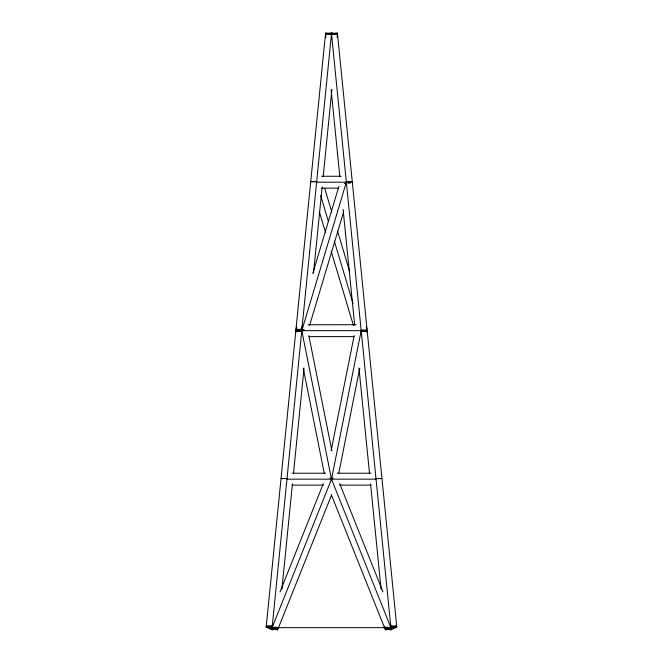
<?xml version="1.0" encoding="UTF-8"?>
<svg xmlns="http://www.w3.org/2000/svg" width="663" height="663" viewBox="0 0 663 663"><rect width="100%" height="100%" fill="white"/><g stroke="black" fill="none" stroke-linecap="round" stroke-linejoin="round"><path stroke-width="0.99" d="M275.476 626.991L278.012 628.151L272.103 629.85L266.186 627.132L325.591 33.15L331.558 33.158L337.409 34.335L337.102 37.401M301.798 331.848L295.889 330.108L301.798 328.972L302.104 325.898M272.161 627.057L266.195 627.049L272.045 628.226L278.012 628.234L272.161 627.057L301.856 330.091L303.811 330.489M331.558 33.158L301.798 330.091L295.889 330.091L301.856 330.091M272.103 629.85L272.302 627.803M281.899 589.324L292.449 483.849M293.477 473.606L304.027 368.139M313.549 272.899L322.152 186.891M323.179 176.656L331.881 89.621M331.127 450.724L354.166 335.561M331.616 478.595L361.31 330.099L367.02 331.831M338.743 473.258L359.752 368.197M296.701 326.992L296.112 328.972L303.77 330.481M312.745 273.537L338.876 186.427M301.963 330.141L346.517 181.654L350.197 183.154M309.571 325.458L343.724 211.621M280.001 591.91L323.304 483.659M331.649 494.78L277.615 629.85L272.302 627.132L331.707 478.653L329.801 478.081M331.351 494.78L385.385 629.85L390.698 627.132L396.416 625.441M393.756 626.792L385.385 629.85M384.78 626.104L384.988 628.234L387.524 626.991M384.988 628.234L390.955 628.226L396.805 627.049L390.839 627.057L384.988 628.234L390.897 629.85L396.814 627.132L337.409 33.15L331.442 33.158L325.591 34.335L325.898 37.401M348.042 183.261L352.26 181.654M295.971 331.848L303.662 329.909M333.199 478.081L331.293 478.653L390.698 627.132M361.202 331.831L367.111 330.099L361.144 330.083M266.186 627.132L272.103 625.441M337.409 33.15L331.558 34.327L325.591 34.335M321.77 176.267L341.23 176.259M346.293 181.612L352.26 181.604M316.649 182.209L346.351 182.192M321.779 188.151L338.155 188.143M307.947 324.737L356.081 324.729M301.798 330.68L361.202 330.671M308.966 336.622L354.034 336.622M292.01 473.225L325.425 473.225M337.575 473.216L370.99 473.216M375.987 478.57L381.963 478.562M286.955 479.158L376.054 479.158M292.01 485.101L323.403 485.101M339.597 485.101L370.99 485.101M272.103 627.646L390.897 627.646M337.409 34.335L331.442 34.327L325.591 33.15M281.037 478.57L287.013 478.578M344.379 183.51L346.351 183.9M390.897 625.441L396.814 627.132M266.584 625.441L272.302 627.132M277.615 629.85L269.244 626.792M301.798 328.972L304.334 329.934M339.696 483.659L382.999 591.91M324.713 188.408L331.84 212.168M337.484 230.973L349.666 271.557M366.299 326.992L366.888 328.972M320.677 195.61L328.392 221.343M334.334 241.141L353.048 303.505M319.276 211.621L325.516 232.406M331.16 251.219L353.429 325.458M308.834 335.577L331.873 450.724M301.682 330.108L331.384 478.595M303.248 368.205L324.265 473.258M331.442 33.158L390.839 627.057M390.698 627.803L390.897 629.85M331.119 89.621L339.821 176.656M343.103 209.409L354.672 325.119M358.973 368.122L369.523 473.606M370.551 483.841L381.101 589.324M316.649 181.621L310.74 181.629L316.707 181.629"/></g></svg>
